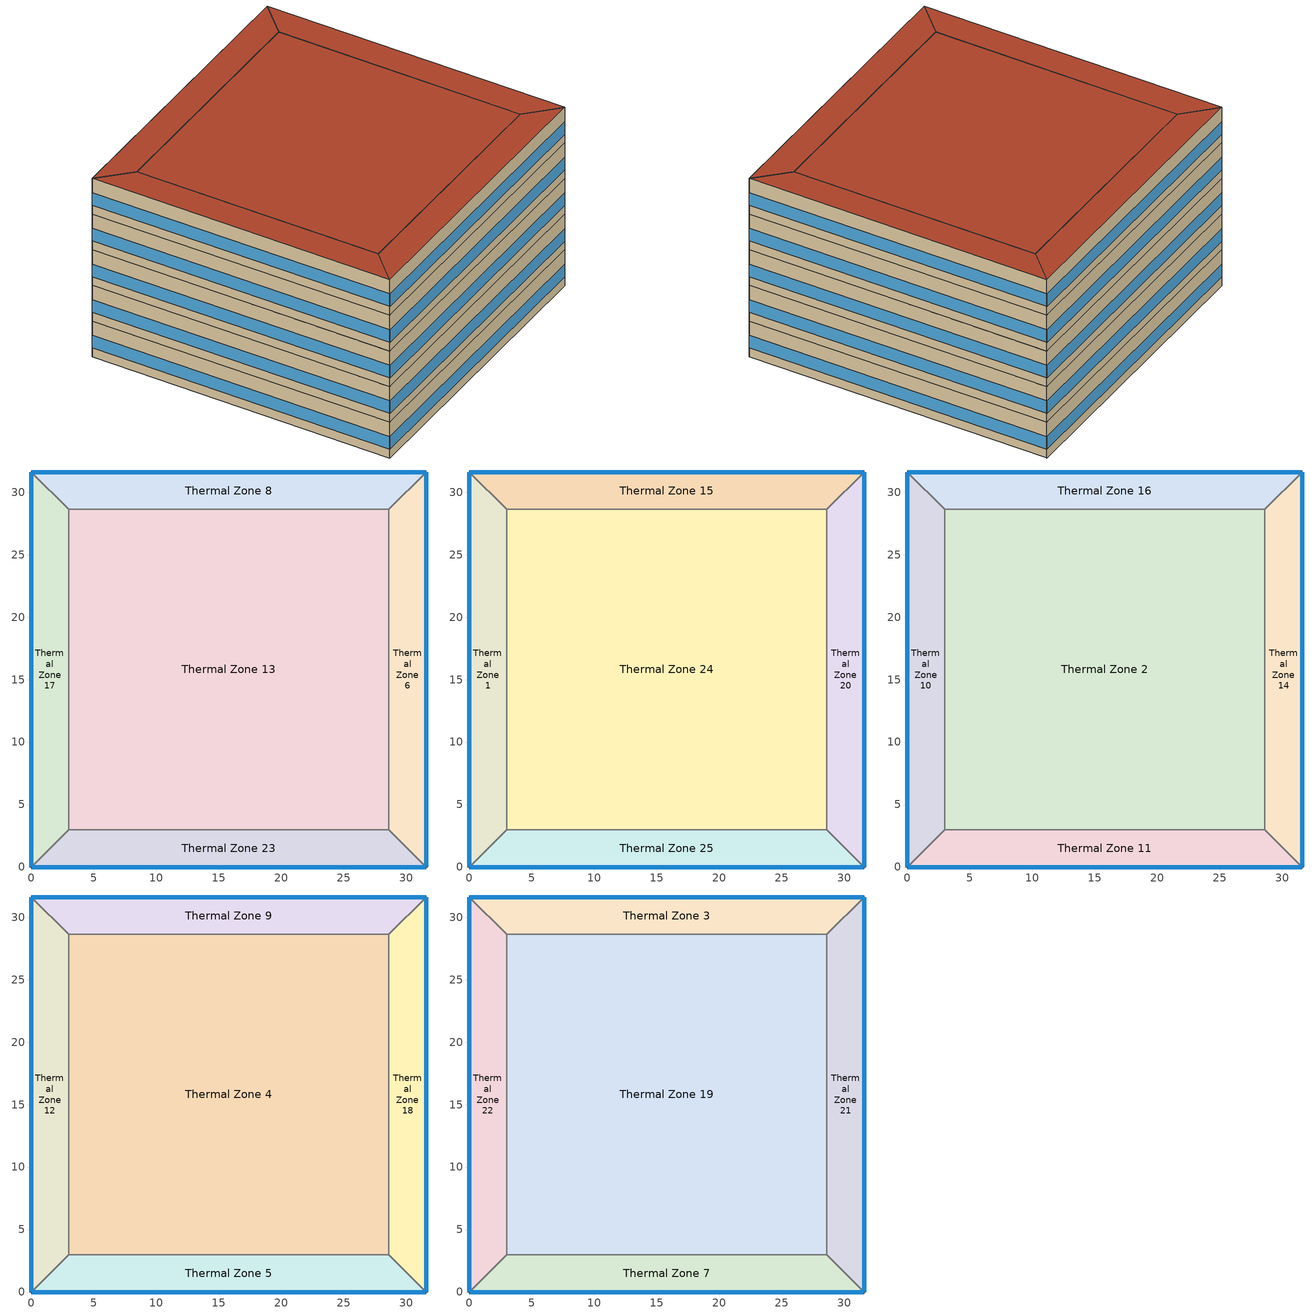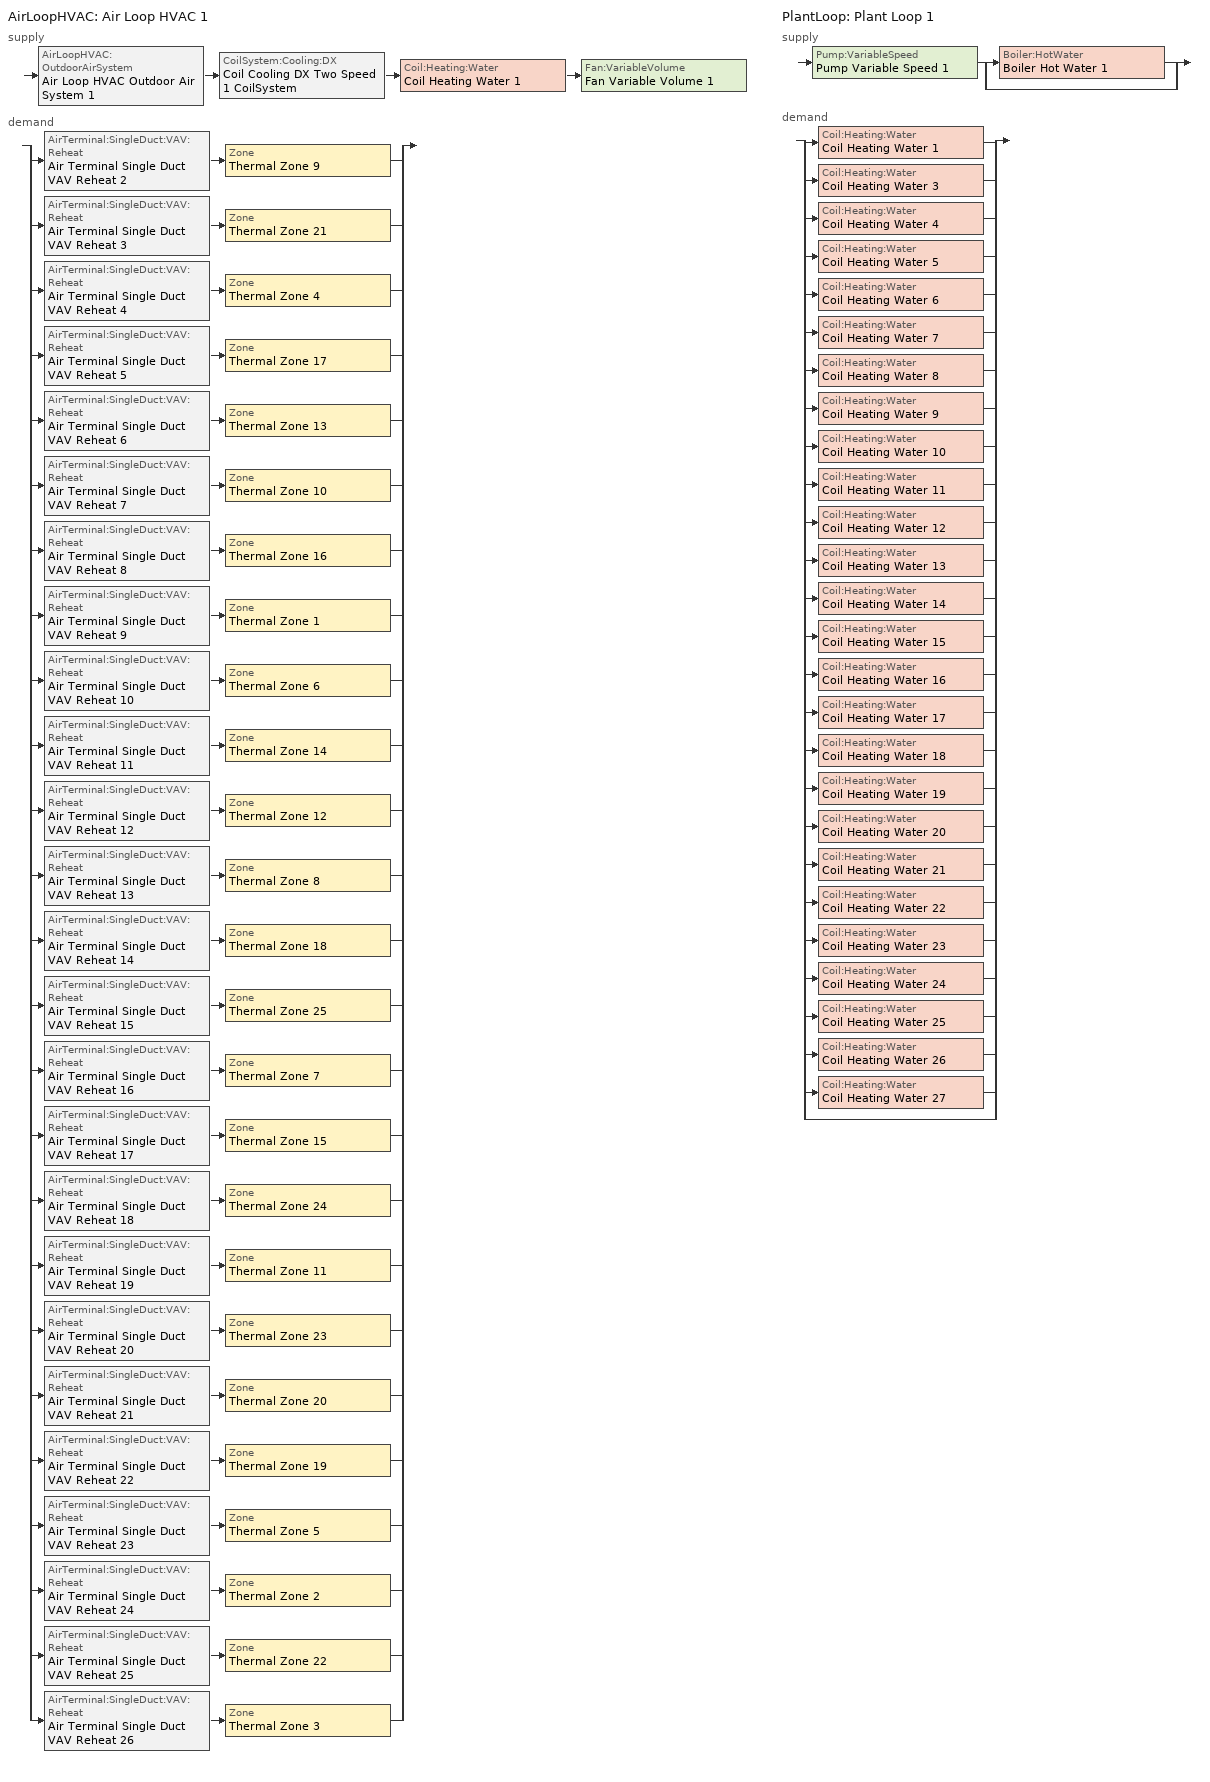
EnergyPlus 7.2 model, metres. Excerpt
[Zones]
Thermal Zone 23
 floor ground (000_ExtSlabCarpet_4in_ClimateZone 1-8): 31.62,0 0,0 3,3 28.62,3 z0
 wall outside (ASHRAE_189.1-2009_ExtWall_SteelFrame_ClimateZone 4-8): 0,0 31.62,0 z0:4
 wall to Thermal Zone 6 (000_Interior Wall): 31.62,0 28.62,3 z0:4
 wall to Thermal Zone 13 (000_Interior Wall): 28.62,3 3,3 z0:4
 wall to Thermal Zone 17 (000_Interior Wall): 3,3 0,0 z0:4
 window (ASHRAE_189.1-2009_ExtWindow_ClimateZone 4-5): 0.03,0 31.59,0 z1:2.4
Thermal Zone 6
 floor ground (000_ExtSlabCarpet_4in_ClimateZone 1-8): 31.62,31.62 31.62,0 28.62,3 28.62,28.62 z0
 wall outside (ASHRAE_189.1-2009_ExtWall_SteelFrame_ClimateZone 4-8): 31.62,0 31.62,31.62 z0:4
 wall to Thermal Zone 8 (000_Interior Wall): 31.62,31.62 28.62,28.62 z0:4
 wall to Thermal Zone 13 (000_Interior Wall): 28.62,28.62 28.62,3 z0:4
 window (ASHRAE_189.1-2009_ExtWindow_ClimateZone 4-5): 31.62,0.03 31.62,31.59 z1:2.4
Thermal Zone 17
 floor ground (000_ExtSlabCarpet_4in_ClimateZone 1-8): 0,0 0,31.62 3,28.62 3,3 z0
 wall outside (ASHRAE_189.1-2009_ExtWall_SteelFrame_ClimateZone 4-8): 0,31.62 0,0 z0:4
 wall to Thermal Zone 13 (000_Interior Wall): 3,3 3,28.62 z0:4
 wall to Thermal Zone 8 (000_Interior Wall): 3,28.62 0,31.62 z0:4
 window (ASHRAE_189.1-2009_ExtWindow_ClimateZone 4-5): 0,31.59 0,0.03 z1:2.4
Thermal Zone 8
 floor ground (000_ExtSlabCarpet_4in_ClimateZone 1-8): 0,31.62 31.62,31.62 28.62,28.62 3,28.62 z0
 wall outside (ASHRAE_189.1-2009_ExtWall_SteelFrame_ClimateZone 4-8): 31.62,31.62 0,31.62 z0:4
 wall to Thermal Zone 13 (000_Interior Wall): 3,28.62 28.62,28.62 z0:4
 window (ASHRAE_189.1-2009_ExtWindow_ClimateZone 4-5): 31.59,31.62 0.03,31.62 z1:2.4
Thermal Zone 13
 floor ground (000_ExtSlabCarpet_4in_ClimateZone 1-8): 3,3 3,28.62 28.62,28.62 28.62,3 z0
Thermal Zone 20
 floor to Thermal Zone 6 (000_Interior Floor): 31.62,31.62 31.62,0 28.62,3 28.62,28.62 z4
 wall outside (ASHRAE_189.1-2009_ExtWall_SteelFrame_ClimateZone 4-8): 31.62,0 31.62,31.62 z4:8
 wall to Thermal Zone 24 (000_Interior Wall): 28.62,28.62 28.62,3 z4:8
 wall to Thermal Zone 15 (000_Interior Wall): 31.62,31.62 28.62,28.62 z4:8
 wall to Thermal Zone 25 (000_Interior Wall): 28.62,3 31.62,0 z4:8
 window (ASHRAE_189.1-2009_ExtWindow_ClimateZone 4-5): 31.62,0.03 31.62,31.59 z5:6.4
Thermal Zone 24
 floor to Thermal Zone 13 (000_Interior Floor): 3,3 3,28.62 28.62,28.62 28.62,3 z4
 wall to Thermal Zone 15 (000_Interior Wall): 28.62,28.62 3,28.62 z4:8
 wall to Thermal Zone 1 (000_Interior Wall): 3,28.62 3,3 z4:8
 wall to Thermal Zone 25 (000_Interior Wall): 3,3 28.62,3 z4:8
Thermal Zone 25
 floor to Thermal Zone 23 (000_Interior Floor): 31.62,0 0,0 3,3 28.62,3 z4
 wall outside (ASHRAE_189.1-2009_ExtWall_SteelFrame_ClimateZone 4-8): 0,0 31.62,0 z4:8
 wall to Thermal Zone 1 (000_Interior Wall): 3,3 0,0 z4:8
 window (ASHRAE_189.1-2009_ExtWindow_ClimateZone 4-5): 0.03,0 31.59,0 z5:6.4
Thermal Zone 1
 floor to Thermal Zone 17 (000_Interior Floor): 0,0 0,31.62 3,28.62 3,3 z4
 wall outside (ASHRAE_189.1-2009_ExtWall_SteelFrame_ClimateZone 4-8): 0,31.62 0,0 z4:8
 wall to Thermal Zone 15 (000_Interior Wall): 3,28.62 0,31.62 z4:8
 window (ASHRAE_189.1-2009_ExtWindow_ClimateZone 4-5): 0,31.59 0,0.03 z5:6.4
Thermal Zone 15
 floor to Thermal Zone 8 (000_Interior Floor): 0,31.62 31.62,31.62 28.62,28.62 3,28.62 z4
 wall outside (ASHRAE_189.1-2009_ExtWall_SteelFrame_ClimateZone 4-8): 31.62,31.62 0,31.62 z4:8
 window (ASHRAE_189.1-2009_ExtWindow_ClimateZone 4-5): 31.59,31.62 0.03,31.62 z5:6.4
Thermal Zone 10
 floor to Thermal Zone 1 (000_Interior Floor): 0,0 0,31.62 3,28.62 3,3 z8
 wall outside (ASHRAE_189.1-2009_ExtWall_SteelFrame_ClimateZone 4-8): 0,31.62 0,0 z8:12
 wall to Thermal Zone 11 (000_Interior Wall): 0,0 3,3 z8:12
 wall to Thermal Zone 2 (000_Interior Wall): 3,3 3,28.62 z8:12
 wall to Thermal Zone 16 (000_Interior Wall): 3,28.62 0,31.62 z8:12
 window (ASHRAE_189.1-2009_ExtWindow_ClimateZone 4-5): 0,31.59 0,0.03 z9:10.4
Thermal Zone 14
 floor to Thermal Zone 20 (000_Interior Floor): 31.62,31.62 31.62,0 28.62,3 28.62,28.62 z8
 wall outside (ASHRAE_189.1-2009_ExtWall_SteelFrame_ClimateZone 4-8): 31.62,0 31.62,31.62 z8:12
 wall to Thermal Zone 2 (000_Interior Wall): 28.62,28.62 28.62,3 z8:12
 wall to Thermal Zone 11 (000_Interior Wall): 28.62,3 31.62,0 z8:12
 wall to Thermal Zone 16 (000_Interior Wall): 31.62,31.62 28.62,28.62 z8:12
 window (ASHRAE_189.1-2009_ExtWindow_ClimateZone 4-5): 31.62,0.03 31.62,31.59 z9:10.4
Thermal Zone 2
 floor to Thermal Zone 24 (000_Interior Floor): 3,3 3,28.62 28.62,28.62 28.62,3 z8
 wall to Thermal Zone 11 (000_Interior Wall): 3,3 28.62,3 z8:12
 wall to Thermal Zone 16 (000_Interior Wall): 28.62,28.62 3,28.62 z8:12
Thermal Zone 16
 floor to Thermal Zone 15 (000_Interior Floor): 0,31.62 31.62,31.62 28.62,28.62 3,28.62 z8
 wall outside (ASHRAE_189.1-2009_ExtWall_SteelFrame_ClimateZone 4-8): 31.62,31.62 0,31.62 z8:12
 window (ASHRAE_189.1-2009_ExtWindow_ClimateZone 4-5): 31.59,31.62 0.03,31.62 z9:10.4
Thermal Zone 11
 floor to Thermal Zone 25 (000_Interior Floor): 31.62,0 0,0 3,3 28.62,3 z8
 wall outside (ASHRAE_189.1-2009_ExtWall_SteelFrame_ClimateZone 4-8): 0,0 31.62,0 z8:12
 window (ASHRAE_189.1-2009_ExtWindow_ClimateZone 4-5): 0.03,0 31.59,0 z9:10.4
Thermal Zone 9
 floor to Thermal Zone 16 (000_Interior Floor): 0,31.62 31.62,31.62 28.62,28.62 3,28.62 z12
 wall outside (ASHRAE_189.1-2009_ExtWall_SteelFrame_ClimateZone 4-8): 31.62,31.62 0,31.62 z12:16
 wall to Thermal Zone 18 (000_Interior Wall): 28.62,28.62 31.62,31.62 z12:16
 wall to Thermal Zone 12 (000_Interior Wall): 0,31.62 3,28.62 z12:16
 wall to Thermal Zone 4 (000_Interior Wall): 3,28.62 28.62,28.62 z12:16
 window (ASHRAE_189.1-2009_ExtWindow_ClimateZone 4-5): 31.59,31.62 0.03,31.62 z13:14.4
Thermal Zone 18
 floor to Thermal Zone 14 (000_Interior Floor): 31.62,31.62 31.62,0 28.62,3 28.62,28.62 z12
 wall outside (ASHRAE_189.1-2009_ExtWall_SteelFrame_ClimateZone 4-8): 31.62,0 31.62,31.62 z12:16
 wall to Thermal Zone 4 (000_Interior Wall): 28.62,28.62 28.62,3 z12:16
 wall to Thermal Zone 5 (000_Interior Wall): 28.62,3 31.62,0 z12:16
 window (ASHRAE_189.1-2009_ExtWindow_ClimateZone 4-5): 31.62,0.03 31.62,31.59 z13:14.4
Thermal Zone 5
 floor to Thermal Zone 11 (000_Interior Floor): 31.62,0 0,0 3,3 28.62,3 z12
 wall outside (ASHRAE_189.1-2009_ExtWall_SteelFrame_ClimateZone 4-8): 0,0 31.62,0 z12:16
 wall to Thermal Zone 12 (000_Interior Wall): 3,3 0,0 z12:16
 wall to Thermal Zone 4 (000_Interior Wall): 28.62,3 3,3 z12:16
 window (ASHRAE_189.1-2009_ExtWindow_ClimateZone 4-5): 0.03,0 31.59,0 z13:14.4
Thermal Zone 12
 floor to Thermal Zone 10 (000_Interior Floor): 0,0 0,31.62 3,28.62 3,3 z12
 wall outside (ASHRAE_189.1-2009_ExtWall_SteelFrame_ClimateZone 4-8): 0,31.62 0,0 z12:16
 wall to Thermal Zone 4 (000_Interior Wall): 3,3 3,28.62 z12:16
 window (ASHRAE_189.1-2009_ExtWindow_ClimateZone 4-5): 0,31.59 0,0.03 z13:14.4
Thermal Zone 4
 floor to Thermal Zone 2 (000_Interior Floor): 3,3 3,28.62 28.62,28.62 28.62,3 z12
Thermal Zone 21
 floor to Thermal Zone 18 (000_Interior Floor): 31.62,31.62 31.62,0 28.62,3 28.62,28.62 z16
 wall outside (ASHRAE_189.1-2009_ExtWall_SteelFrame_ClimateZone 4-8): 31.62,0 31.62,31.62 z16:20
 wall to Thermal Zone 19 (000_Interior Wall): 28.62,28.62 28.62,3 z16:20
 wall to Thermal Zone 7 (000_Interior Wall): 28.62,3 31.62,0 z16:20
 wall to Thermal Zone 3 (000_Interior Wall): 31.62,31.62 28.62,28.62 z16:20
 window (ASHRAE_189.1-2009_ExtWindow_ClimateZone 4-5): 31.62,0.03 31.62,31.59 z17:18.4
 roof outside (ASHRAE_189.1-2009_ExtRoof_IEAD_ClimateZone 2-5): 28.62,28.62 28.62,3 31.62,0 31.62,31.62 z20
Thermal Zone 3
 floor to Thermal Zone 9 (000_Interior Floor): 0,31.62 31.62,31.62 28.62,28.62 3,28.62 z16
 wall outside (ASHRAE_189.1-2009_ExtWall_SteelFrame_ClimateZone 4-8): 31.62,31.62 0,31.62 z16:20
 wall to Thermal Zone 22 (000_Interior Wall): 0,31.62 3,28.62 z16:20
 wall to Thermal Zone 19 (000_Interior Wall): 3,28.62 28.62,28.62 z16:20
 window (ASHRAE_189.1-2009_ExtWindow_ClimateZone 4-5): 31.59,31.62 0.03,31.62 z17:18.4
 roof outside (ASHRAE_189.1-2009_ExtRoof_IEAD_ClimateZone 2-5): 3,28.62 28.62,28.62 31.62,31.62 0,31.62 z20
Thermal Zone 7
 floor to Thermal Zone 5 (000_Interior Floor): 31.62,0 0,0 3,3 28.62,3 z16
 wall outside (ASHRAE_189.1-2009_ExtWall_SteelFrame_ClimateZone 4-8): 0,0 31.62,0 z16:20
 wall to Thermal Zone 19 (000_Interior Wall): 28.62,3 3,3 z16:20
 wall to Thermal Zone 22 (000_Interior Wall): 3,3 0,0 z16:20
 window (ASHRAE_189.1-2009_ExtWindow_ClimateZone 4-5): 0.03,0 31.59,0 z17:18.4
 roof outside (ASHRAE_189.1-2009_ExtRoof_IEAD_ClimateZone 2-5): 28.62,3 3,3 0,0 31.62,0 z20
Thermal Zone 19
 floor to Thermal Zone 4 (000_Interior Floor): 3,3 3,28.62 28.62,28.62 28.62,3 z16
 wall to Thermal Zone 22 (000_Interior Wall): 3,28.62 3,3 z16:20
 roof outside (ASHRAE_189.1-2009_ExtRoof_IEAD_ClimateZone 2-5): 28.62,3 28.62,28.62 3,28.62 3,3 z20
Thermal Zone 22
 floor to Thermal Zone 12 (000_Interior Floor): 0,0 0,31.62 3,28.62 3,3 z16
 wall outside (ASHRAE_189.1-2009_ExtWall_SteelFrame_ClimateZone 4-8): 0,31.62 0,0 z16:20
 window (ASHRAE_189.1-2009_ExtWindow_ClimateZone 4-5): 0,31.59 0,0.03 z17:18.4
 roof outside (ASHRAE_189.1-2009_ExtRoof_IEAD_ClimateZone 2-5): 3,3 3,28.62 0,31.62 0,0 z20
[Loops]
AirLoopHVAC 'Air Loop HVAC 1'
 supply: AirLoopHVAC:OutdoorAirSystem 'Air Loop HVAC Outdoor Air System 1' > CoilSystem:Cooling:DX 'Coil Cooling DX Two Speed 1 CoilSystem' > Coil:Heating:Water 'Coil Heating Water 1' > Fan:VariableVolume 'Fan Variable Volume 1'
 demand: split
  | AirTerminal:SingleDuct:VAV:Reheat 'Air Terminal Single Duct VAV Reheat 2' > Zone 'Thermal Zone 9'
  | AirTerminal:SingleDuct:VAV:Reheat 'Air Terminal Single Duct VAV Reheat 3' > Zone 'Thermal Zone 21'
  | AirTerminal:SingleDuct:VAV:Reheat 'Air Terminal Single Duct VAV Reheat 4' > Zone 'Thermal Zone 4'
  | AirTerminal:SingleDuct:VAV:Reheat 'Air Terminal Single Duct VAV Reheat 5' > Zone 'Thermal Zone 17'
  | AirTerminal:SingleDuct:VAV:Reheat 'Air Terminal Single Duct VAV Reheat 6' > Zone 'Thermal Zone 13'
  | AirTerminal:SingleDuct:VAV:Reheat 'Air Terminal Single Duct VAV Reheat 7' > Zone 'Thermal Zone 10'
  | AirTerminal:SingleDuct:VAV:Reheat 'Air Terminal Single Duct VAV Reheat 8' > Zone 'Thermal Zone 16'
  | AirTerminal:SingleDuct:VAV:Reheat 'Air Terminal Single Duct VAV Reheat 9' > Zone 'Thermal Zone 1'
  | AirTerminal:SingleDuct:VAV:Reheat 'Air Terminal Single Duct VAV Reheat 10' > Zone 'Thermal Zone 6'
  | AirTerminal:SingleDuct:VAV:Reheat 'Air Terminal Single Duct VAV Reheat 11' > Zone 'Thermal Zone 14'
  | AirTerminal:SingleDuct:VAV:Reheat 'Air Terminal Single Duct VAV Reheat 12' > Zone 'Thermal Zone 12'
  | AirTerminal:SingleDuct:VAV:Reheat 'Air Terminal Single Duct VAV Reheat 13' > Zone 'Thermal Zone 8'
  | AirTerminal:SingleDuct:VAV:Reheat 'Air Terminal Single Duct VAV Reheat 14' > Zone 'Thermal Zone 18'
  | AirTerminal:SingleDuct:VAV:Reheat 'Air Terminal Single Duct VAV Reheat 15' > Zone 'Thermal Zone 25'
  | AirTerminal:SingleDuct:VAV:Reheat 'Air Terminal Single Duct VAV Reheat 16' > Zone 'Thermal Zone 7'
  | AirTerminal:SingleDuct:VAV:Reheat 'Air Terminal Single Duct VAV Reheat 17' > Zone 'Thermal Zone 15'
  | AirTerminal:SingleDuct:VAV:Reheat 'Air Terminal Single Duct VAV Reheat 18' > Zone 'Thermal Zone 24'
  | AirTerminal:SingleDuct:VAV:Reheat 'Air Terminal Single Duct VAV Reheat 19' > Zone 'Thermal Zone 11'
  | AirTerminal:SingleDuct:VAV:Reheat 'Air Terminal Single Duct VAV Reheat 20' > Zone 'Thermal Zone 23'
  | AirTerminal:SingleDuct:VAV:Reheat 'Air Terminal Single Duct VAV Reheat 21' > Zone 'Thermal Zone 20'
  | AirTerminal:SingleDuct:VAV:Reheat 'Air Terminal Single Duct VAV Reheat 22' > Zone 'Thermal Zone 19'
  | AirTerminal:SingleDuct:VAV:Reheat 'Air Terminal Single Duct VAV Reheat 23' > Zone 'Thermal Zone 5'
  | AirTerminal:SingleDuct:VAV:Reheat 'Air Terminal Single Duct VAV Reheat 24' > Zone 'Thermal Zone 2'
  | AirTerminal:SingleDuct:VAV:Reheat 'Air Terminal Single Duct VAV Reheat 25' > Zone 'Thermal Zone 22'
  | AirTerminal:SingleDuct:VAV:Reheat 'Air Terminal Single Duct VAV Reheat 26' > Zone 'Thermal Zone 3'
PlantLoop 'Plant Loop 1'
 supply: Pump:VariableSpeed 'Pump Variable Speed 1' > split
  | Boiler:HotWater 'Boiler Hot Water 1'
  | bypass
 demand: split
  | Coil:Heating:Water 'Coil Heating Water 1'
  | Coil:Heating:Water 'Coil Heating Water 3'
  | Coil:Heating:Water 'Coil Heating Water 4'
  | Coil:Heating:Water 'Coil Heating Water 5'
  | Coil:Heating:Water 'Coil Heating Water 6'
  | Coil:Heating:Water 'Coil Heating Water 7'
  | Coil:Heating:Water 'Coil Heating Water 8'
  | Coil:Heating:Water 'Coil Heating Water 9'
  | Coil:Heating:Water 'Coil Heating Water 10'
  | Coil:Heating:Water 'Coil Heating Water 11'
  | Coil:Heating:Water 'Coil Heating Water 12'
  | Coil:Heating:Water 'Coil Heating Water 13'
  | Coil:Heating:Water 'Coil Heating Water 14'
  | Coil:Heating:Water 'Coil Heating Water 15'
  | Coil:Heating:Water 'Coil Heating Water 16'
  | Coil:Heating:Water 'Coil Heating Water 17'
  | Coil:Heating:Water 'Coil Heating Water 18'
  | Coil:Heating:Water 'Coil Heating Water 19'
  | Coil:Heating:Water 'Coil Heating Water 20'
  | Coil:Heating:Water 'Coil Heating Water 21'
  | Coil:Heating:Water 'Coil Heating Water 22'
  | Coil:Heating:Water 'Coil Heating Water 23'
  | Coil:Heating:Water 'Coil Heating Water 24'
  | Coil:Heating:Water 'Coil Heating Water 25'
  | Coil:Heating:Water 'Coil Heating Water 26'
  | Coil:Heating:Water 'Coil Heating Water 27'
  | bypass
[Site:Location]
Phoenix Sky Harbor Intl Ap_AZ_USA Design_Conditions: Latitude {deg}=33.45; Longitude {deg}=-111.98; Time Zone {hr}=-7; Elevation {m}=337
[SizingPeriod:DesignDay] Day of Month=21; Dry-Bulb Temperature Range Modifier Type=DefaultMultipliers; Barometric Pressure {Pa}=97342; Rain Indicator=No; Snow Indicator=No; Daylight Saving Time Indicator=No
Name | Month | Day Type | Maximum Dry-Bulb Temperature {C} | Daily Dry-Bulb Temperature Range {deltaC} | Humidity Condition Type | Wetbulb or DewPoint at Maximum Dry-Bulb {C} | Wind Speed {m/s} | Wind Direction {deg} | Solar Model Indicator | ASHRAE Clear Sky Optical Depth for Beam Irradiance (taub) | ASHRAE Clear Sky Optical Depth for Diffuse Irradiance (taud) | Sky Clearness | Enthalpy at Maximum Dry-Bulb {J/kg}
Phoenix Sky Harbor Intl Ap Ann Clg 1% Condns WB=>MDB | 7 | SummerDesignDay | 35.4 | 12 | Wetbulb | 24 | 4.1 | 260 | ASHRAETau | 0.588 | 1.653
Phoenix Sky Harbor Intl Ap Ann Htg 99% Condns DB | 12 | WinterDesignDay | 5.2 | 0 | Wetbulb | 5.2 | 1.7 | 100 | ASHRAEClearSky |  |  | 0
Phoenix Sky Harbor Intl Ap Ann Clg 2% Condns Enth=>MDB | 7 | SummerDesignDay | 35.2 | 12 | Enthalpy |  | 4.1 | 260 | ASHRAETau | 0.588 | 1.653 |  | 71800
Phoenix Sky Harbor Intl Ap Ann Hum_n 99.6% Condns DP=>MCDB | 12 | WinterDesignDay | 15.4 | 0 | Dewpoint | -14.5 | 1.7 | 100 | ASHRAEClearSky |  |  | 0
Phoenix Sky Harbor Intl Ap Ann Clg .4% Condns DP=>MDB | 7 | SummerDesignDay | 28.1 | 12 | Dewpoint | 21.8 | 4.1 | 260 | ASHRAETau | 0.588 | 1.653
Phoenix Sky Harbor Intl Ap Ann Clg 2% Condns WB=>MDB | 7 | SummerDesignDay | 35.1 | 12 | Wetbulb | 23.5 | 4.1 | 260 | ASHRAETau | 0.588 | 1.653
Phoenix Sky Harbor Intl Ap Ann Clg 2% Condns DP=>MDB | 7 | SummerDesignDay | 30.2 | 12 | Dewpoint | 20 | 4.1 | 260 | ASHRAETau | 0.588 | 1.653
Phoenix Sky Harbor Intl Ap Ann Clg .4% Condns DB=>MWB | 7 | SummerDesignDay | 43.4 | 12 | Wetbulb | 21.1 | 4.1 | 260 | ASHRAETau | 0.588 | 1.653
Phoenix Sky Harbor Intl Ap Ann Clg 1% Condns Enth=>MDB | 7 | SummerDesignDay | 35.4 | 12 | Enthalpy |  | 4.1 | 260 | ASHRAETau | 0.588 | 1.653 |  | 73500
Phoenix Sky Harbor Intl Ap Ann Clg .4% Condns WB=>MDB | 7 | SummerDesignDay | 35.8 | 12 | Wetbulb | 24.5 | 4.1 | 260 | ASHRAETau | 0.588 | 1.653
Phoenix Sky Harbor Intl Ap Ann Clg 2% Condns DB=>MWB | 7 | SummerDesignDay | 41.2 | 12 | Wetbulb | 20.9 | 4.1 | 260 | ASHRAETau | 0.588 | 1.653
Phoenix Sky Harbor Intl Ap Ann Htg Wind 99% Condns WS=>MCDB | 12 | WinterDesignDay | 15.1 | 0 | Wetbulb | 15.1 | 7.3 | 100 | ASHRAEClearSky |  |  | 0
Phoenix Sky Harbor Intl Ap Ann Htg 99.6% Condns DB | 12 | WinterDesignDay | 3.7 | 0 | Wetbulb | 3.7 | 1.7 | 100 | ASHRAEClearSky |  |  | 0
Phoenix Sky Harbor Intl Ap Ann Clg 1% Condns DP=>MDB | 7 | SummerDesignDay | 29.1 | 12 | Dewpoint | 21 | 4.1 | 260 | ASHRAETau | 0.588 | 1.653
Phoenix Sky Harbor Intl Ap Ann Htg Wind 99.6% Condns WS=>MCDB | 12 | WinterDesignDay | 14.8 | 0 | Wetbulb | 14.8 | 8.2 | 100 | ASHRAEClearSky |  |  | 0
Phoenix Sky Harbor Intl Ap Ann Clg 1% Condns DB=>MWB | 7 | SummerDesignDay | 42.3 | 12 | Wetbulb | 21 | 4.1 | 260 | ASHRAETau | 0.588 | 1.653
Phoenix Sky Harbor Intl Ap Ann Clg .4% Condns Enth=>MDB | 7 | SummerDesignDay | 35.3 | 12 | Enthalpy |  | 4.1 | 260 | ASHRAETau | 0.588 | 1.653 |  | 75600
Phoenix Sky Harbor Intl Ap Ann Hum_n 99% Condns DP=>MCDB | 12 | WinterDesignDay | 17 | 0 | Dewpoint | -11.9 | 1.7 | 100 | ASHRAEClearSky |  |  | 0
[Building]
Building 1
[Material] Thermal Absorptance=0.9
Name | Roughness | Thickness {m} | Conductivity {W/m-K} | Density {kg/m3} | Specific Heat {J/kg-K} | Solar Absorptance | Visible Absorptance
000_F16 Acoustic tile | MediumSmooth | 0.0191 | 0.06 | 368 | 590 | 0.7 | 0.7
000_G01a 19mm gypsum board | MediumSmooth | 0.019 | 0.16 | 800 | 1090 | 0.7 | 0.7
Metal Decking | MediumSmooth | 0.0015 | 45.006 | 7680 | 418.4 | 0.7 | 0.3
Wall Insulation [39] | MediumRough | 0.1184 | 0.045 | 265 | 836.8 | 0.7 | 0.7
Roof Insulation [21] | MediumRough | 0.2105 | 0.049 | 265 | 836.8 | 0.7 | 0.7
000_M11 100mm lightweight concrete | MediumRough | 0.1016 | 0.53 | 1280 | 840 | 0.7 | 0.7
MAT-CC05 4 HW CONCRETE | Rough | 0.1016 | 1.311 | 2240 | 836.8 | 0.7 | 0.7
Roof Membrane | VeryRough | 0.0095 | 0.16 | 1121.29 | 1460 | 0.7 | 0.7
1/2IN Gypsum | Smooth | 0.0127 | 0.16 | 784.9 | 830 | 0.92 | 0.92
[Material:AirGap]
Name | Thermal Resistance {m2-K/W}
000_F05 Ceiling air space resistance | 0.18
000_F04 Wall air space resistance | 0.15
[Material:NoMass] Thermal Absorptance=0.9; Solar Absorptance=0.7
Name | Roughness | Thermal Resistance {m2-K/W} | Visible Absorptance
MAT-SHEATH | Rough | 0.3626 | 0.7
CP02 CARPET PAD | VeryRough | 0.2165 | 0.8
[WindowMaterial:Glazing]
Theoretical Glass [207]: Optical Data Type=SpectralAverage; Thickness {m}=0.003; Solar Transmittance at Normal Incidence=0.3311; Front Side Solar Reflectance at Normal Incidence=0.6189; Back Side Solar Reflectance at Normal Incidence=0.6189; Visible Transmittance at Normal Incidence=0.44; Front Side Visible Reflectance at Normal Incidence=0.51; Back Side Visible Reflectance at Normal Incidence=0.51; Infrared Transmittance at Normal Incidence=0; Front Side Infrared Hemispherical Emissivity=0.9; Back Side Infrared Hemispherical Emissivity=0.9; Conductivity {W/m-K}=0.0133; Dirt Correction Factor for Solar and Visible Transmittance=1; Solar Diffusing=No
[Construction]
000_ExtSlabCarpet_4in_ClimateZone 1-8: MAT-CC05 4 HW CONCRETE, CP02 CARPET PAD
ASHRAE_189.1-2009_ExtWall_SteelFrame_ClimateZone 4-8: MAT-SHEATH, Wall Insulation [39], 1/2IN Gypsum
ASHRAE_189.1-2009_ExtWindow_ClimateZone 4-5: Theoretical Glass [207]
ASHRAE_189.1-2009_ExtRoof_IEAD_ClimateZone 2-5: Roof Membrane, Roof Insulation [21], Metal Decking
000_Interior Wall: 000_G01a 19mm gypsum board, 000_F04 Wall air space resistance, 000_G01a 19mm gypsum board
000_Interior Floor: 000_F16 Acoustic tile, 000_F05 Ceiling air space resistance, 000_M11 100mm lightweight concrete
[AirLoopHVAC]
Air Loop HVAC 1: Design Supply Air Flow Rate {m3/s}=AutoSize
[Sizing:System]
Air Loop HVAC 1: Type of Load to Size On=Sensible; Design Outdoor Air Flow Rate {m3/s}=Autosize; Minimum System Air Flow Ratio=0.3; Preheat Design Temperature {C}=7; Preheat Design Humidity Ratio {kgWater/kgDryAir}=0.008; Precool Design Temperature {C}=12.8; Precool Design Humidity Ratio {kgWater/kgDryAir}=0.008; Central Cooling Design Supply Air Temperature {C}=12.8; Central Heating Design Supply Air Temperature {C}=12.8; Sizing Option=NonCoincident; 100% Outdoor Air in Cooling=Yes; 100% Outdoor Air in Heating=Yes; Central Cooling Design Supply Air Humidity Ratio {kgWater/kgDryAir}=0.0085; Central Heating Design Supply Air Humidity Ratio {kgWater/kgDryAir}=0.008; Cooling Design Air Flow Method=DesignDay; Cooling Design Air Flow Rate {m3/s}=0; Heating Design Air Flow Method=DesignDay; Heating Design Air Flow Rate {m3/s}=0; System Outdoor Air Method=ZoneSum
[Controller:WaterCoil]
Controller Water Coil 1: Control Variable=Temperature; Action=Normal; Actuator Variable=Flow; Controller Convergence Tolerance {deltaC}=Autosize; Maximum Actuated Flow {m3/s}=Autosize; Minimum Actuated Flow {m3/s}=1e-07
[AvailabilityManager:Scheduled]
Name | Schedule
AvailabilityManager:Scheduled {6c1b82db-8586-4f6d-a9ce-d560d83d3a1a} | Schedule:Compact {f1532068-00b1-4e15-8ff8-d2ba3c1dee3e}
AvailabilityManager:Scheduled {e587e7e0-013d-4f3a-bb47-b750ce79272c} | Schedule:Compact {bbabad3e-b74c-458d-9d84-6759c6d68bae}
[Controller:OutdoorAir]
Controller Outdoor Air 1: Minimum Outdoor Air Flow Rate {m3/s}=Autosize; Maximum Outdoor Air Flow Rate {m3/s}=Autosize; Economizer Control Type=FixedDryBulb; Economizer Control Action Type=ModulateFlow; Economizer Maximum Limit Dry-Bulb Temperature {C}=30; Economizer Maximum Limit Enthalpy {J/kg}=64000; Economizer Minimum Limit Dry-Bulb Temperature {C}=-100; Lockout Type=NoLockout; Minimum Limit Type=FixedMinimum; High Humidity Control=No; Control High Indoor Humidity Based on Outdoor Humidity Ratio=Yes; Heat Recovery Bypass Control Type=BypassWhenOAFlowGreaterThanMinimum
[SetpointManager:MixedAir] Control Variable=Temperature
Setpoint Manager Mixed Air 3; Setpoint Manager Mixed Air 2; Setpoint Manager Mixed Air 1
[CoilSystem:Cooling:DX]
Coil Cooling DX Two Speed 1 CoilSystem: Availability Schedule=Always_On; Cooling Coil=Coil Cooling DX Two Speed 1
[Coil:Cooling:DX:TwoSpeed]
Coil Cooling DX Two Speed 1: Availability Schedule=Always_On; Rated High Speed Total Cooling Capacity {W}=Autosize; Rated High Speed Sensible Heat Ratio=Autosize; Rated High Speed COP {W/W}=5.5; Rated High Speed Air Flow Rate {m3/s}=Autosize; Total Cooling Capacity Function of Temperature Curve=Curve Biquadratic 1; Total Cooling Capacity Function of Flow Fraction Curve=Curve Quadratic 1; Energy Input Ratio Function of Temperature Curve=Curve Biquadratic 2; Energy Input Ratio Function of Flow Fraction Curve=Curve Quadratic 2; Part Load Fraction Correlation Curve=Curve Quadratic 3; Rated Low Speed Total Cooling Capacity {W}=Autosize; Rated Low Speed Sensible Heat Ratio=0.69; Rated Low Speed COP {W/W}=6.6; Rated Low Speed Air Flow Rate {m3/s}=Autosize; Low Speed Total Cooling Capacity Function of Temperature Curve=Curve Biquadratic 3; Low Speed Energy Input Ratio Function of Temperature Curve=Curve Biquadratic 4; Condenser Type=AirCooled; High Speed Evaporative Condenser Effectiveness=0; Low Speed Evaporative Condenser Effectiveness=0; Basin Heater Capacity {W/K}=10; Basin Heater Setpoint Temperature {C}=2
[Coil:Heating:Water] Availability Schedule=Always_On; U-Factor Times Area Value {W/K}=Autosize; Maximum Water Flow Rate {m3/s}=Autosize; Performance Input Method=UFactorTimesAreaAndDesignWaterFlowRate; Rated Capacity {W}=Autosize; Rated Inlet Water Temperature {C}=82.2; Rated Inlet Air Temperature {C}=16.6; Rated Outlet Water Temperature {C}=71.1; Rated Outlet Air Temperature {C}=32.2; Rated Ratio for Air and Water Convection=0.5
Coil Heating Water 1; Coil Heating Water 3; Coil Heating Water 4; Coil Heating Water 5; Coil Heating Water 6; Coil Heating Water 7; Coil Heating Water 8; Coil Heating Water 9; Coil Heating Water 10; Coil Heating Water 11; Coil Heating Water 12; Coil Heating Water 13; Coil Heating Water 14; Coil Heating Water 15; Coil Heating Water 16; Coil Heating Water 17; Coil Heating Water 18; Coil Heating Water 19; Coil Heating Water 20; Coil Heating Water 21; Coil Heating Water 22; Coil Heating Water 23; Coil Heating Water 24; Coil Heating Water 25; Coil Heating Water 26; Coil Heating Water 27
[Fan:VariableVolume]
Fan Variable Volume 1: Availability Schedule=Always_On; Fan Efficiency=0.5; Pressure Rise {Pa}=500; Maximum Flow Rate {m3/s}=AutoSize; Fan Power Minimum Flow Rate Input Method=FixedFlowRate; Fan Power Minimum Flow Fraction=0; Fan Power Minimum Air Flow Rate {m3/s}=0; Motor Efficiency=0.93; Motor In Airstream Fraction=1; Fan Power Coefficient 1=0.0407599; Fan Power Coefficient 2=0.088045; Fan Power Coefficient 3=-0.0729261; Fan Power Coefficient 4=0.94374; Fan Power Coefficient 5=0
[SetpointManager:Scheduled] Control Variable=Temperature
Name | Schedule
Setpoint Manager Scheduled 1 | Deck_Temperature
Setpoint Manager Scheduled 2 | Hot_Water_Temperature
[AirTerminal:SingleDuct:VAV:Reheat] Availability Schedule=Always_On; Maximum Air Flow Rate {m3/s}=Autosize; Zone Minimum Air Flow Input Method=Constant; Constant Minimum Air Flow Fraction=0.3; Fixed Minimum Air Flow Rate {m3/s}=0.3; Maximum Hot Water or Steam Flow Rate {m3/s}=Autosize; Minimum Hot Water or Steam Flow Rate {m3/s}=0; Convergence Tolerance=0.001; Damper Heating Action=Normal; Maximum Flow per Zone Floor Area During Reheat {m3/s-m2}=Autocalculate; Maximum Flow Fraction During Reheat=Autocalculate; Maximum Reheat Air Temperature {C}=35
Name | Reheat Coil
Air Terminal Single Duct VAV Reheat 2 | Coil Heating Water 3
Air Terminal Single Duct VAV Reheat 3 | Coil Heating Water 4
Air Terminal Single Duct VAV Reheat 4 | Coil Heating Water 5
Air Terminal Single Duct VAV Reheat 5 | Coil Heating Water 6
Air Terminal Single Duct VAV Reheat 6 | Coil Heating Water 7
Air Terminal Single Duct VAV Reheat 7 | Coil Heating Water 8
Air Terminal Single Duct VAV Reheat 8 | Coil Heating Water 9
Air Terminal Single Duct VAV Reheat 9 | Coil Heating Water 10
Air Terminal Single Duct VAV Reheat 10 | Coil Heating Water 11
Air Terminal Single Duct VAV Reheat 11 | Coil Heating Water 12
Air Terminal Single Duct VAV Reheat 12 | Coil Heating Water 13
Air Terminal Single Duct VAV Reheat 13 | Coil Heating Water 14
Air Terminal Single Duct VAV Reheat 14 | Coil Heating Water 15
Air Terminal Single Duct VAV Reheat 15 | Coil Heating Water 16
Air Terminal Single Duct VAV Reheat 16 | Coil Heating Water 17
Air Terminal Single Duct VAV Reheat 17 | Coil Heating Water 18
Air Terminal Single Duct VAV Reheat 18 | Coil Heating Water 19
Air Terminal Single Duct VAV Reheat 19 | Coil Heating Water 20
Air Terminal Single Duct VAV Reheat 20 | Coil Heating Water 21
Air Terminal Single Duct VAV Reheat 21 | Coil Heating Water 22
Air Terminal Single Duct VAV Reheat 22 | Coil Heating Water 23
Air Terminal Single Duct VAV Reheat 23 | Coil Heating Water 24
Air Terminal Single Duct VAV Reheat 24 | Coil Heating Water 25
Air Terminal Single Duct VAV Reheat 25 | Coil Heating Water 26
Air Terminal Single Duct VAV Reheat 26 | Coil Heating Water 27
[PlantLoop]
Plant Loop 1: Fluid Type=Water; Plant Equipment Operation Scheme=Plant Loop 1 Operation Scheme List; Maximum Loop Temperature {C}=100; Minimum Loop Temperature {C}=0; Maximum Loop Flow Rate {m3/s}=Autosize; Minimum Loop Flow Rate {m3/s}=0; Plant Loop Volume {m3}=Autocalculate; Load Distribution Scheme=Optimal
[PlantEquipmentOperationSchemes]
Plant Loop 1 Operation Scheme List: Control Scheme Object Type 1=PlantEquipmentOperation:HeatingLoad; Control Scheme Name 1=Plant Loop 1 Heating Operation Scheme; Control Scheme Schedule Name 1=Plant Loop 1 On Schedule
[PlantEquipmentOperation:HeatingLoad]
Plant Loop 1 Heating Operation Scheme: Load Range Lower Limit 1 {W}=0; Load Range Upper Limit 1 {W}=1000000000; Range Equipment List Name 1=Plant Loop 1 Heating Equipment List
[PlantEquipmentList]
Plant Loop 1 Heating Equipment List: Boiler:HotWater, Boiler Hot Water 1
[Sizing:Plant]
Plant Loop 1: Loop Type=Heating; Design Loop Exit Temperature {C}=82; Loop Design Temperature Difference {deltaC}=11
[Pump:VariableSpeed]
Pump Variable Speed 1: Rated Flow Rate {m3/s}=Autosize; Rated Pump Head {Pa}=179352; Rated Power Consumption {W}=Autosize; Motor Efficiency=0.9; Fraction of Motor Inefficiencies to Fluid Stream=0; Coefficient 1 of the Part Load Performance Curve=0; Coefficient 2 of the Part Load Performance Curve=1; Coefficient 3 of the Part Load Performance Curve=0; Coefficient 4 of the Part Load Performance Curve=0; Minimum Flow Rate {m3/s}=0; Pump Control Type=Intermittent
[Boiler:HotWater]
Boiler Hot Water 1: Fuel Type=NaturalGas; Nominal Capacity {W}=Autosize; Nominal Thermal Efficiency=0.66; Design Water Outlet Temperature {C}=82; Design Water Flow Rate {m3/s}=Autosize; Minimum Part Load Ratio=0; Maximum Part Load Ratio=1; Optimum Part Load Ratio=1; Water Outlet Upper Temperature Limit {C}=99; Boiler Flow Mode=ConstantFlow; Parasitic Electric Load {W}=0; Sizing Factor=1
[Zone]
Thermal Zone 10; Thermal Zone 21; Thermal Zone 23; Thermal Zone 3; Thermal Zone 20; Thermal Zone 14; Thermal Zone 7; Thermal Zone 19; Thermal Zone 6; Thermal Zone 9; Thermal Zone 2; Thermal Zone 18; Thermal Zone 16; Thermal Zone 24; Thermal Zone 17; Thermal Zone 5; Thermal Zone 22; Thermal Zone 12; Thermal Zone 8; Thermal Zone 11; Thermal Zone 25; Thermal Zone 13; Thermal Zone 4; Thermal Zone 1; Thermal Zone 15
[ZoneControl:Thermostat] Control Object Type 1=ThermostatSetpoint:DualSetpoint; Control Name 1=Thermostat Setpoint Dual Setpoint 1
Name | Zone or ZoneList | Control Type Schedule
Thermal Zone 10 Thermostat | Thermal Zone 10 | Thermal Zone 10 Thermostat Schedule
Thermal Zone 21 Thermostat | Thermal Zone 21 | Thermal Zone 21 Thermostat Schedule
Thermal Zone 23 Thermostat | Thermal Zone 23 | Thermal Zone 23 Thermostat Schedule
Thermal Zone 3 Thermostat | Thermal Zone 3 | Thermal Zone 3 Thermostat Schedule
Thermal Zone 20 Thermostat | Thermal Zone 20 | Thermal Zone 20 Thermostat Schedule
Thermal Zone 14 Thermostat | Thermal Zone 14 | Thermal Zone 14 Thermostat Schedule
Thermal Zone 7 Thermostat | Thermal Zone 7 | Thermal Zone 7 Thermostat Schedule
Thermal Zone 19 Thermostat | Thermal Zone 19 | Thermal Zone 19 Thermostat Schedule
Thermal Zone 6 Thermostat | Thermal Zone 6 | Thermal Zone 6 Thermostat Schedule
Thermal Zone 9 Thermostat | Thermal Zone 9 | Thermal Zone 9 Thermostat Schedule
Thermal Zone 2 Thermostat | Thermal Zone 2 | Thermal Zone 2 Thermostat Schedule
Thermal Zone 18 Thermostat | Thermal Zone 18 | Thermal Zone 18 Thermostat Schedule
Thermal Zone 16 Thermostat | Thermal Zone 16 | Thermal Zone 16 Thermostat Schedule
Thermal Zone 24 Thermostat | Thermal Zone 24 | Thermal Zone 24 Thermostat Schedule
Thermal Zone 17 Thermostat | Thermal Zone 17 | Thermal Zone 17 Thermostat Schedule
Thermal Zone 5 Thermostat | Thermal Zone 5 | Thermal Zone 5 Thermostat Schedule
Thermal Zone 22 Thermostat | Thermal Zone 22 | Thermal Zone 22 Thermostat Schedule
Thermal Zone 12 Thermostat | Thermal Zone 12 | Thermal Zone 12 Thermostat Schedule
Thermal Zone 8 Thermostat | Thermal Zone 8 | Thermal Zone 8 Thermostat Schedule
Thermal Zone 11 Thermostat | Thermal Zone 11 | Thermal Zone 11 Thermostat Schedule
Thermal Zone 25 Thermostat | Thermal Zone 25 | Thermal Zone 25 Thermostat Schedule
Thermal Zone 13 Thermostat | Thermal Zone 13 | Thermal Zone 13 Thermostat Schedule
Thermal Zone 4 Thermostat | Thermal Zone 4 | Thermal Zone 4 Thermostat Schedule
Thermal Zone 1 Thermostat | Thermal Zone 1 | Thermal Zone 1 Thermostat Schedule
Thermal Zone 15 Thermostat | Thermal Zone 15 | Thermal Zone 15 Thermostat Schedule
[ThermostatSetpoint:DualSetpoint]
Thermostat Setpoint Dual Setpoint 1: Heating Setpoint Temperature Schedule=Heating Sch; Cooling Setpoint Temperature Schedule=Cooling Sch
[Zone equipment]
Thermal Zone 10: Air Terminal Single Duct VAV Reheat 7
Thermal Zone 21: Air Terminal Single Duct VAV Reheat 3
Thermal Zone 23: Air Terminal Single Duct VAV Reheat 20
Thermal Zone 3: Air Terminal Single Duct VAV Reheat 26
Thermal Zone 20: Air Terminal Single Duct VAV Reheat 21
Thermal Zone 14: Air Terminal Single Duct VAV Reheat 11
Thermal Zone 7: Air Terminal Single Duct VAV Reheat 16
Thermal Zone 19: Air Terminal Single Duct VAV Reheat 22
Thermal Zone 6: Air Terminal Single Duct VAV Reheat 10
Thermal Zone 9: Air Terminal Single Duct VAV Reheat 2
Thermal Zone 2: Air Terminal Single Duct VAV Reheat 24
Thermal Zone 18: Air Terminal Single Duct VAV Reheat 14
Thermal Zone 16: Air Terminal Single Duct VAV Reheat 8
Thermal Zone 24: Air Terminal Single Duct VAV Reheat 18
Thermal Zone 17: Air Terminal Single Duct VAV Reheat 5
Thermal Zone 5: Air Terminal Single Duct VAV Reheat 23
Thermal Zone 22: Air Terminal Single Duct VAV Reheat 25
Thermal Zone 12: Air Terminal Single Duct VAV Reheat 12
Thermal Zone 8: Air Terminal Single Duct VAV Reheat 13
Thermal Zone 11: Air Terminal Single Duct VAV Reheat 19
Thermal Zone 25: Air Terminal Single Duct VAV Reheat 15
Thermal Zone 13: Air Terminal Single Duct VAV Reheat 6
Thermal Zone 4: Air Terminal Single Duct VAV Reheat 4
Thermal Zone 1: Air Terminal Single Duct VAV Reheat 9
Thermal Zone 15: Air Terminal Single Duct VAV Reheat 17
[Sizing:Zone] Zone Cooling Design Supply Air Temperature Input Method=SupplyAirTemperature; Zone Cooling Design Supply Air Temperature {C}=14; Zone Heating Design Supply Air Temperature Input Method=SupplyAirTemperature; Zone Heating Design Supply Air Temperature {C}=40; Zone Cooling Design Supply Air Humidity Ratio {kgWater/kgDryAir}=0.0085; Zone Heating Design Supply Air Humidity Ratio {kgWater/kgDryAir}=0.008; Design Specification Outdoor Air Object=ASHRAE_90.1-2004 ClimateZone 1-8 MediumOffice WholeBuilding Ventilation; Cooling Design Air Flow Method=DesignDay; Cooling Design Air Flow Rate {m3/s}=0; Cooling Minimum Air Flow per Zone Floor Area {m3/s-m2}=0.000762; Cooling Minimum Air Flow {m3/s}=0; Cooling Minimum Air Flow Fraction=0; Heating Design Air Flow Method=DesignDay; Heating Design Air Flow Rate {m3/s}=0; Heating Maximum Air Flow per Zone Floor Area {m3/s-m2}=0.002032; Heating Maximum Air Flow {m3/s}=0.141576; Heating Maximum Air Flow Fraction=0.3
Thermal Zone 10; Thermal Zone 21; Thermal Zone 23; Thermal Zone 3; Thermal Zone 20; Thermal Zone 14; Thermal Zone 7; Thermal Zone 19; Thermal Zone 6; Thermal Zone 9; Thermal Zone 2; Thermal Zone 18; Thermal Zone 16; Thermal Zone 24; Thermal Zone 17; Thermal Zone 5; Thermal Zone 22; Thermal Zone 12; Thermal Zone 8; Thermal Zone 11; Thermal Zone 25; Thermal Zone 13; Thermal Zone 4; Thermal Zone 1; Thermal Zone 15
[DesignSpecification:OutdoorAir]
ASHRAE_90.1-2004 ClimateZone 1-8 MediumOffice WholeBuilding Ventilation: Outdoor Air Method=Sum; Outdoor Air Flow per Person {m3/s-person}=0.00943895; Outdoor Air Flow per Zone Floor Area {m3/s-m2}=0; Outdoor Air Flow per Zone {m3/s}=0; Outdoor Air Flow Air Changes per Hour {1/hr}=0
[Schedule:Day:Interval]
Hot_Water_Temperature_Default; Hot_Water_Temperature_Winter_Design_Day; Hot_Water_Temperature_Summer_Design_Day: No, 24:00, 67
Deck_Temperature_Summer_Design_Day; Deck_Temperature_Winter_Design_Day; Deck_Temperature_Default: No, 24:00, 12.8
Always_On_Summer_Design_Day; Always_On_Winter_Design_Day; Always_On_Default: No, 24:00, 1
Cooling Sch Default: No, 24:00, 28
Heating Sch Default: No, 24:00, 24
[Schedule:Week:Daily]
Schedule:Week:Daily {d5e533b8-d782-4af1-b0e7-04ee1a4a53ce}: Heating Sch Default, Heating Sch Default, Heating Sch Default, Heating Sch Default, Heating Sch Default, Heating Sch Default, Heating Sch Default, Heating Sch Default, Heating Sch Default, Heating Sch Default, Heating Sch Default, Heating Sch Default
Schedule:Week:Daily {0a14716c-6d4c-407b-abab-d20935bc438a}: Always_On_Default, Always_On_Default, Always_On_Default, Always_On_Default, Always_On_Default, Always_On_Default, Always_On_Default, Always_On_Default, Always_On_Summer_Design_Day, Always_On_Winter_Design_Day, Always_On_Default, Always_On_Default
Schedule:Week:Daily {4d81c724-f3bc-462d-8feb-99499f45b66c}: Hot_Water_Temperature_Default, Hot_Water_Temperature_Default, Hot_Water_Temperature_Default, Hot_Water_Temperature_Default, Hot_Water_Temperature_Default, Hot_Water_Temperature_Default, Hot_Water_Temperature_Default, Hot_Water_Temperature_Default, Hot_Water_Temperature_Summer_Design_Day, Hot_Water_Temperature_Winter_Design_Day, Hot_Water_Temperature_Default, Hot_Water_Temperature_Default
Schedule:Week:Daily {d2cb12d7-4e06-47ee-8064-2922abba9cbe}: Deck_Temperature_Default, Deck_Temperature_Default, Deck_Temperature_Default, Deck_Temperature_Default, Deck_Temperature_Default, Deck_Temperature_Default, Deck_Temperature_Default, Deck_Temperature_Default, Deck_Temperature_Summer_Design_Day, Deck_Temperature_Winter_Design_Day, Deck_Temperature_Default, Deck_Temperature_Default
Schedule:Week:Daily {98bec8e6-ab53-44ea-8655-5e7be136df85}: Cooling Sch Default, Cooling Sch Default, Cooling Sch Default, Cooling Sch Default, Cooling Sch Default, Cooling Sch Default, Cooling Sch Default, Cooling Sch Default, Cooling Sch Default, Cooling Sch Default, Cooling Sch Default, Cooling Sch Default
[Schedule:Year]
Heating Sch: Schedule:Week:Daily {d5e533b8-d782-4af1-b0e7-04ee1a4a53ce}, 1, 1, 12, 31
Always_On: Schedule:Week:Daily {0a14716c-6d4c-407b-abab-d20935bc438a}, 1, 1, 12, 31
Hot_Water_Temperature: Schedule:Week:Daily {4d81c724-f3bc-462d-8feb-99499f45b66c}, 1, 1, 12, 31
Deck_Temperature: Schedule:Week:Daily {d2cb12d7-4e06-47ee-8064-2922abba9cbe}, 1, 1, 12, 31
Cooling Sch: Schedule:Week:Daily {98bec8e6-ab53-44ea-8655-5e7be136df85}, 1, 1, 12, 31
[Schedule:Compact]
Schedule:Compact {f1532068-00b1-4e15-8ff8-d2ba3c1dee3e}; Schedule:Compact {bbabad3e-b74c-458d-9d84-6759c6d68bae}; Plant Loop 1 On Schedule: Through: 12/31, For: AllDays, Until: 24:00, 1
Thermal Zone 10 Thermostat Schedule; Thermal Zone 21 Thermostat Schedule; Thermal Zone 23 Thermostat Schedule; Thermal Zone 3 Thermostat Schedule; Thermal Zone 20 Thermostat Schedule; Thermal Zone 14 Thermostat Schedule; Thermal Zone 7 Thermostat Schedule; Thermal Zone 19 Thermostat Schedule; Thermal Zone 6 Thermostat Schedule; Thermal Zone 9 Thermostat Schedule; Thermal Zone 2 Thermostat Schedule; Thermal Zone 18 Thermostat Schedule; Thermal Zone 16 Thermostat Schedule; Thermal Zone 24 Thermostat Schedule; Thermal Zone 17 Thermostat Schedule; Thermal Zone 5 Thermostat Schedule; Thermal Zone 22 Thermostat Schedule; Thermal Zone 12 Thermostat Schedule; Thermal Zone 8 Thermostat Schedule; Thermal Zone 11 Thermostat Schedule; Thermal Zone 25 Thermostat Schedule; Thermal Zone 13 Thermostat Schedule; Thermal Zone 4 Thermostat Schedule; Thermal Zone 1 Thermostat Schedule; Thermal Zone 15 Thermostat Schedule: Through: 12/31, For: AllDays, Until: 24:00, 4
[Curve:Biquadratic]
Name | Coefficient1 Constant | Coefficient2 x | Coefficient3 x**2 | Coefficient4 y | Coefficient5 y**2 | Coefficient6 x*y | Minimum Value of x {BasedOnField A2} | Maximum Value of x {BasedOnField A2} | Minimum Value of y {BasedOnField A3} | Maximum Value of y {BasedOnField A3}
Curve Biquadratic 1 | 0.42415 | 0.04426 | -0.00042 | 0.00333 | -8e-05 | -0.00021 | 17 | 22 | 13 | 46
Curve Biquadratic 2 | 1.23649 | -0.02431 | 0.00057 | -0.01434 | 0.00063 | -0.00038 | 17 | 22 | 13 | 46
Curve Biquadratic 3; Curve Biquadratic 4 | 0 | 0 | 0 | 0 | 0 | 0 | 0 | 1 | 0 | 1
[Curve:Quadratic]
Name | Coefficient1 Constant | Coefficient2 x | Coefficient3 x**2 | Minimum Value of x {BasedOnField A2} | Maximum Value of x {BasedOnField A2}
Curve Quadratic 1 | 0.77136 | 0.34053 | -0.11088 | 0.75918 | 1.13877
Curve Quadratic 2 | 1.2055 | -0.32953 | 0.12308 | 0.75918 | 1.13877
Curve Quadratic 3 | 0.771 | 0.229 | 0 | 0 | 1
